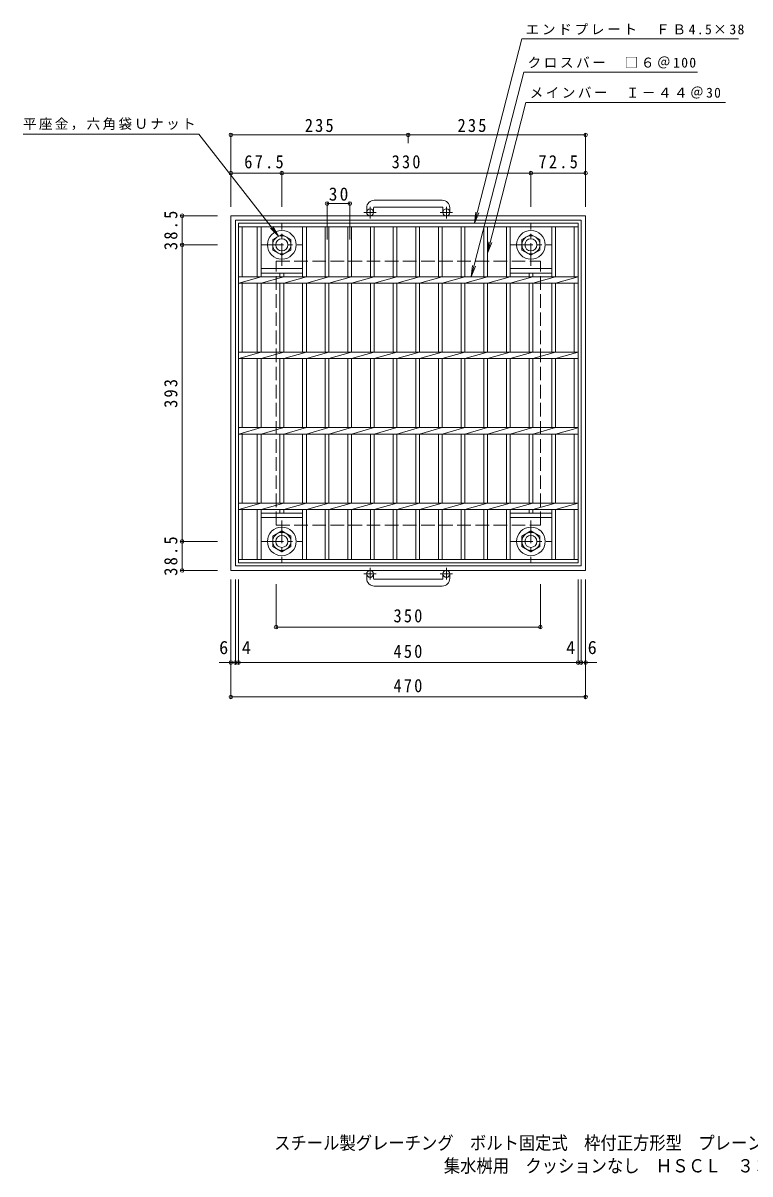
# Model space of a CAD drawing. Units: millimetres at full size, sheet at 1:6. Extents: x -849 to 1055, y -824 to 701.
# Drawn here: x -849 to 114, y -824 to 701 of the extents above; entities that cross this region are included whole.
import ezdxf
from ezdxf.enums import TextEntityAlignment as Align

# ---------------------------------------------------------------- set-up
doc = ezdxf.new("R2010")
doc.units = ezdxf.units.MM
doc.header["$LTSCALE"] = 6
doc.header["$PDMODE"] = 32
doc.header["$PDSIZE"] = 4.8
doc.linetypes.add('CHAIN1', pattern=[8, 5, -1, 1, -1])
doc.linetypes.add('DASHED3', pattern=[4, 3, -1])
for name, color, linetype, lineweight in [('E-1', 2, 'Continuous', 9), ('E-2', 3, 'Continuous', 9), ('E-4', 7, 'Continuous', 9), ('E-5', 7, 'Continuous', 9), ('F-5_F-5ﾚｲﾔ', 2, 'Continuous', 9)]:
    doc.layers.add(name, color=color, linetype=linetype, lineweight=lineweight)
doc.styles.add('ＭＳ ゴシック', font='')
doc.styles.get('ＭＳ ゴシック').set_extended_font_data('MS Gothic')

msp = doc.modelspace()

# ---------------------------------------------------------------- linework, layer by layer
at = {"layer": 'E-1', "linetype": 'CHAIN1'}
for p, q in [((-388.809, 442.338), (-388.809, 457.936)), ((-287.809, 442.338), (-287.809, 457.936)), ((-380.646, 450.446), (-397.053, 450.446)), ((-279.646, 450.446), (-296.053, 450.446)), ((-505.809, 379.809), (-505.809, 435.083)), ((-175.809, 379.809), (-175.809, 435.083)), ((-533.446, 407.446), (-478.172, 407.446)), ((-203.446, 407.446), (-148.172, 407.446)), ((-505.809, 42.082), (-505.809, -13.191)), ((-175.809, 42.082), (-175.809, -13.191)), ((-533.446, 14.446), (-478.173, 14.446)), ((-203.446, 14.446), (-148.173, 14.446)), ((-380.646, -28.554), (-397.053, -28.554)), ((-388.809, -20.447), (-388.809, -36.044)), ((-279.646, -28.554), (-296.053, -28.554)), ((-287.809, -20.447), (-287.809, -36.044))]:
    msp.add_line(p, q, dxfattribs=at)
at = {"layer": 'E-1'}
for p, q in [((-293.309, 466.546), (-383.309, 466.546)), ((-383.309, 457.546), (-293.309, 457.546)), ((-573.309, -24.054), (-573.309, 445.946)), ((-573.309, 445.946), (-103.309, 445.946)), ((-393.309, 456.546), (-393.309, 450.446)), ((-384.309, 456.546), (-384.309, 450.446)), ((-292.309, 456.546), (-292.309, 450.446)), ((-283.309, 456.546), (-283.309, 450.446)), ((-103.309, -24.054), (-103.309, 445.946)), ((-567.309, -18.054), (-567.309, 439.946)), ((-567.309, 439.946), (-109.309, 439.946)), ((-109.309, 439.946), (-109.309, -18.054)), ((-103.309, -24.054), (-573.309, -24.054)), ((-567.309, -18.054), (-109.309, -18.054)), ((-393.309, -34.654), (-393.309, -28.554)), ((-384.309, -34.654), (-384.309, -28.554)), ((-292.309, -34.654), (-292.309, -28.554)), ((-283.309, -34.654), (-283.309, -28.554)), ((-383.309, -35.654), (-293.309, -35.654)), ((-293.309, -44.654), (-383.309, -44.654))]:
    msp.add_line(p, q, dxfattribs=at)
at = {"layer": 'E-1', "linetype": 'DASHED3'}
for p, q in [((-513.309, 35.946), (-513.309, 385.946)), ((-513.309, 385.946), (-163.309, 385.946)), ((-163.309, 35.946), (-163.309, 385.946)), ((-513.309, 35.946), (-163.309, 35.946))]:
    msp.add_line(p, q, dxfattribs=at)
at = {"layer": 'E-1'}
for points in [[(-493.809, 414.374), (-493.809, 400.517), (-505.809, 393.589), (-517.809, 400.517), (-517.809, 414.374), (-505.809, 421.302)], [(-163.809, 414.374), (-163.809, 400.517), (-175.809, 393.589), (-187.809, 400.517), (-187.809, 414.374), (-175.809, 421.302)], [(-493.809, 7.518), (-493.809, 21.374), (-505.809, 28.303), (-517.809, 21.374), (-517.809, 7.518), (-505.809, 0.589)], [(-163.809, 7.518), (-163.809, 21.374), (-175.809, 28.303), (-187.809, 21.374), (-187.809, 7.518), (-175.809, 0.589)]]:
    msp.add_lwpolyline(points, close=True, dxfattribs=at)
for centre, radius in [((-388.809, 450.446), 4.5), ((-287.809, 450.446), 4.5), ((-505.809, 407.446), 19), ((-505.809, 407.446), 12), ((-505.809, 407.446), 8), ((-175.809, 407.446), 19), ((-175.809, 407.446), 12), ((-175.809, 407.446), 8), ((-505.809, 14.446), 19), ((-175.809, 14.446), 19), ((-505.809, 14.446), 12), ((-505.809, 14.446), 8), ((-175.809, 14.446), 12), ((-175.809, 14.446), 8), ((-388.809, -28.554), 4.5), ((-287.809, -28.554), 4.5)]:
    msp.add_circle(centre, radius, dxfattribs=at)
for centre, radius, start, end in [((-383.309, 456.546), 10, 90, 180), ((-383.309, 456.546), 1, 90, 180), ((-293.309, 456.546), 10, 0, 90), ((-293.309, 456.546), 1, 0, 90), ((-383.309, -34.654), 10, 180, 270), ((-383.309, -34.654), 1, 180, 270), ((-293.309, -34.654), 10, 270, 0), ((-293.309, -34.654), 1, 270, 0)]:
    msp.add_arc(centre, radius, start, end, dxfattribs=at)
at = {"layer": 'E-2'}
for p, q in [((-563.309, -14.054), (-563.309, 435.946)), ((-563.309, 435.946), (-113.309, 435.946)), ((-563.309, 431.446), (-113.309, 431.446)), ((-558.309, 365.186), (-558.309, 431.446)), ((-538.308, 431.446), (-538.308, 365.186)), ((-533.309, 431.446), (-533.309, 365.186)), ((-478.309, 431.446), (-478.309, 365.186)), ((-473.309, 431.446), (-473.309, 365.186)), ((-448.309, 431.446), (-448.309, 365.186)), ((-443.309, 431.446), (-443.309, 365.186)), ((-418.309, 431.446), (-418.309, 365.186)), ((-413.309, 431.446), (-413.309, 365.186)), ((-388.308, 431.446), (-388.308, 365.186)), ((-383.309, 431.446), (-383.309, 365.186)), ((-358.309, 431.446), (-358.309, 365.186)), ((-353.309, 431.446), (-353.309, 365.186)), ((-328.309, 431.446), (-328.309, 365.186)), ((-323.309, 431.446), (-323.309, 365.186)), ((-298.309, 431.446), (-298.309, 365.186)), ((-293.309, 431.446), (-293.309, 365.186)), ((-268.309, 431.446), (-268.309, 365.186)), ((-263.309, 431.446), (-263.309, 365.186)), ((-238.309, 431.446), (-238.309, 365.186)), ((-233.309, 431.446), (-233.309, 365.186)), ((-208.309, 431.446), (-208.309, 365.186)), ((-203.309, 431.446), (-203.309, 365.186)), ((-148.309, 431.446), (-148.309, 365.186)), ((-143.309, 365.186), (-143.309, 431.446)), ((-118.309, 431.446), (-118.309, 365.186)), ((-113.309, -14.054), (-113.309, 435.946)), ((-478.309, 375.946), (-533.309, 375.946)), ((-478.309, 369.946), (-533.309, 369.946)), ((-508.309, 369.946), (-508.309, 365.186)), ((-503.309, 369.946), (-503.309, 365.186)), ((-148.309, 375.946), (-203.309, 375.946)), ((-148.309, 369.946), (-203.309, 369.946)), ((-178.309, 369.946), (-178.309, 365.186)), ((-173.309, 365.186), (-173.309, 369.946)), ((-560.809, 365.186), (-563.309, 364.686)), ((-563.309, 365.186), (-113.309, 365.186)), ((-563.309, 356.706), (-113.309, 356.706)), ((-533.309, 365.186), (-562.809, 356.706)), ((-558.309, 265.186), (-558.309, 356.706)), ((-538.308, 356.706), (-538.308, 265.186)), ((-503.309, 365.186), (-533.309, 356.706)), ((-533.309, 356.706), (-533.309, 265.186)), ((-508.309, 356.706), (-508.309, 265.186)), ((-473.309, 365.186), (-503.309, 356.706)), ((-503.309, 356.706), (-503.309, 265.186)), ((-478.309, 356.706), (-478.309, 265.186)), ((-443.309, 365.186), (-473.309, 356.706)), ((-473.309, 356.706), (-473.309, 265.186)), ((-448.309, 356.706), (-448.309, 265.186)), ((-413.309, 365.186), (-443.309, 356.706)), ((-443.309, 356.706), (-443.309, 265.186)), ((-418.309, 356.706), (-418.309, 265.186)), ((-383.309, 365.186), (-413.309, 356.706)), ((-413.309, 356.706), (-413.309, 265.186)), ((-388.308, 356.706), (-388.308, 265.186)), ((-353.309, 365.186), (-383.309, 356.706)), ((-383.309, 356.706), (-383.309, 265.186)), ((-358.309, 356.706), (-358.309, 265.186)), ((-323.309, 365.186), (-353.309, 356.706)), ((-353.309, 356.706), (-353.309, 265.186)), ((-328.309, 356.706), (-328.309, 265.186)), ((-293.309, 365.186), (-323.309, 356.706)), ((-323.309, 356.706), (-323.309, 265.186)), ((-298.309, 356.706), (-298.309, 265.186)), ((-263.309, 365.186), (-293.309, 356.706)), ((-293.309, 356.706), (-293.309, 265.186)), ((-268.309, 356.706), (-268.309, 265.186)), ((-233.309, 365.186), (-263.309, 356.706)), ((-263.309, 356.706), (-263.309, 265.186)), ((-238.309, 356.706), (-238.309, 265.186)), ((-203.309, 365.186), (-233.309, 356.706)), ((-233.309, 356.706), (-233.309, 265.186)), ((-208.309, 356.706), (-208.309, 265.186)), ((-203.309, 356.706), (-173.309, 365.186)), ((-203.309, 356.706), (-203.309, 265.186)), ((-178.309, 356.706), (-178.309, 265.186)), ((-173.309, 356.706), (-143.309, 365.186)), ((-173.309, 265.186), (-173.309, 356.706)), ((-148.309, 356.706), (-148.309, 265.186)), ((-143.309, 356.706), (-113.309, 365.045)), ((-143.309, 265.186), (-143.309, 356.706)), ((-118.309, 356.706), (-118.309, 265.186)), ((-560.809, 265.186), (-563.309, 264.686)), ((-563.309, 265.186), (-113.309, 265.186)), ((-533.309, 265.186), (-562.809, 256.706)), ((-503.309, 265.186), (-533.309, 256.706)), ((-473.309, 265.186), (-503.309, 256.706)), ((-443.309, 265.186), (-473.309, 256.706)), ((-413.309, 265.186), (-443.309, 256.706)), ((-383.309, 265.186), (-413.309, 256.706)), ((-353.309, 265.186), (-383.309, 256.706)), ((-323.309, 265.186), (-353.309, 256.706)), ((-293.309, 265.186), (-323.309, 256.706)), ((-263.309, 265.186), (-293.309, 256.706)), ((-233.309, 265.186), (-263.309, 256.706)), ((-203.309, 265.186), (-233.309, 256.706)), ((-203.309, 256.706), (-173.309, 265.186)), ((-173.309, 256.706), (-143.309, 265.186)), ((-143.309, 256.706), (-113.309, 265.045)), ((-563.309, 256.706), (-113.309, 256.706)), ((-558.309, 165.186), (-558.309, 256.706)), ((-538.308, 256.706), (-538.308, 165.186)), ((-533.309, 256.706), (-533.309, 165.186)), ((-508.309, 256.706), (-508.309, 165.186)), ((-503.309, 256.706), (-503.309, 165.186)), ((-478.309, 256.706), (-478.309, 165.186)), ((-473.309, 256.706), (-473.309, 165.186)), ((-448.309, 256.706), (-448.309, 165.186)), ((-443.309, 256.706), (-443.309, 165.186)), ((-418.309, 256.706), (-418.309, 165.186)), ((-413.309, 256.706), (-413.309, 165.186)), ((-388.308, 256.706), (-388.308, 165.186)), ((-383.309, 256.706), (-383.309, 165.186)), ((-358.309, 256.706), (-358.309, 165.186)), ((-353.309, 256.706), (-353.309, 165.186)), ((-328.309, 256.706), (-328.309, 165.186)), ((-323.309, 256.706), (-323.309, 165.186)), ((-298.309, 256.706), (-298.309, 165.186)), ((-293.309, 256.706), (-293.309, 165.186)), ((-268.309, 256.706), (-268.309, 165.186)), ((-263.309, 256.706), (-263.309, 165.186)), ((-238.309, 256.706), (-238.309, 165.186)), ((-233.309, 256.706), (-233.309, 165.186)), ((-208.309, 256.706), (-208.309, 165.186)), ((-203.309, 256.706), (-203.309, 165.186)), ((-178.309, 256.706), (-178.309, 165.186)), ((-173.309, 165.186), (-173.309, 256.706)), ((-148.309, 256.706), (-148.309, 165.186)), ((-143.309, 165.186), (-143.309, 256.706)), ((-118.309, 256.706), (-118.309, 165.186)), ((-560.809, 165.186), (-563.309, 164.686)), ((-563.309, 165.186), (-113.309, 165.186)), ((-563.309, 156.706), (-113.309, 156.706)), ((-533.309, 165.186), (-562.809, 156.706)), ((-558.309, 65.186), (-558.309, 156.706)), ((-538.308, 156.706), (-538.308, 65.186)), ((-503.309, 165.186), (-533.309, 156.706)), ((-533.309, 156.706), (-533.309, 65.186)), ((-508.309, 156.706), (-508.309, 65.186)), ((-473.309, 165.186), (-503.309, 156.706)), ((-503.309, 156.706), (-503.309, 65.186)), ((-478.309, 156.706), (-478.309, 65.186)), ((-443.309, 165.186), (-473.309, 156.706)), ((-473.309, 156.706), (-473.309, 65.186)), ((-448.309, 156.706), (-448.309, 65.186)), ((-413.309, 165.186), (-443.309, 156.706)), ((-443.309, 156.706), (-443.309, 65.186)), ((-418.309, 156.706), (-418.309, 65.186)), ((-383.309, 165.186), (-413.309, 156.706)), ((-413.309, 156.706), (-413.309, 65.186)), ((-388.308, 156.706), (-388.308, 65.186)), ((-353.309, 165.186), (-383.309, 156.706)), ((-383.309, 156.706), (-383.309, 65.186)), ((-358.309, 156.706), (-358.309, 65.186)), ((-323.309, 165.186), (-353.309, 156.706)), ((-353.309, 156.706), (-353.309, 65.186)), ((-328.309, 156.706), (-328.309, 65.186)), ((-293.309, 165.186), (-323.309, 156.706)), ((-323.309, 156.706), (-323.309, 65.186)), ((-298.309, 156.706), (-298.309, 65.186)), ((-263.309, 165.186), (-293.309, 156.706)), ((-293.309, 156.706), (-293.309, 65.186)), ((-268.309, 156.706), (-268.309, 65.186)), ((-233.309, 165.186), (-263.309, 156.706)), ((-263.309, 156.706), (-263.309, 65.186)), ((-238.309, 156.706), (-238.309, 65.186)), ((-203.309, 165.186), (-233.309, 156.706)), ((-233.309, 156.706), (-233.309, 65.186)), ((-208.309, 156.706), (-208.309, 65.186)), ((-203.309, 156.706), (-173.309, 165.186)), ((-203.309, 156.706), (-203.309, 65.186)), ((-178.309, 156.706), (-178.309, 65.186)), ((-173.309, 156.706), (-143.309, 165.186)), ((-173.309, 65.186), (-173.309, 156.706)), ((-148.309, 156.706), (-148.309, 65.186)), ((-143.309, 156.706), (-113.309, 165.045)), ((-143.309, 65.186), (-143.309, 156.706)), ((-118.309, 156.706), (-118.309, 65.186)), ((-560.809, 65.186), (-563.309, 64.686)), ((-563.309, 65.186), (-113.309, 65.186)), ((-533.309, 65.186), (-562.809, 56.706)), ((-503.309, 65.186), (-533.309, 56.706)), ((-473.309, 65.186), (-503.309, 56.706)), ((-443.309, 65.186), (-473.309, 56.706)), ((-413.309, 65.186), (-443.309, 56.706)), ((-383.309, 65.186), (-413.309, 56.706)), ((-353.309, 65.186), (-383.309, 56.706)), ((-323.309, 65.186), (-353.309, 56.706)), ((-293.309, 65.186), (-323.309, 56.706)), ((-263.309, 65.186), (-293.309, 56.706)), ((-233.309, 65.186), (-263.309, 56.706)), ((-203.309, 65.186), (-233.309, 56.706)), ((-203.309, 56.706), (-173.309, 65.186)), ((-173.309, 56.706), (-143.309, 65.186)), ((-143.309, 56.706), (-113.309, 65.045)), ((-563.309, 56.706), (-113.309, 56.706)), ((-558.309, -9.554), (-558.309, 56.706)), ((-538.308, 56.706), (-538.308, -9.554)), ((-533.309, 56.706), (-533.309, -9.554)), ((-533.309, 51.946), (-478.309, 51.946)), ((-533.309, 45.946), (-478.309, 45.946)), ((-508.309, 56.706), (-508.309, 51.946)), ((-503.309, 56.706), (-503.309, 51.946)), ((-478.309, 56.706), (-478.309, -9.554)), ((-473.309, 56.706), (-473.309, -9.554)), ((-448.309, 56.706), (-448.309, -9.554)), ((-443.309, 56.706), (-443.309, -9.554)), ((-418.309, 56.706), (-418.309, -9.554)), ((-413.309, 56.706), (-413.309, -9.554)), ((-388.308, 56.706), (-388.308, -9.554)), ((-383.309, 56.706), (-383.309, -9.554)), ((-358.309, 56.706), (-358.309, -9.554)), ((-353.309, 56.706), (-353.309, -9.554)), ((-328.309, 56.706), (-328.309, -9.554)), ((-323.309, 56.706), (-323.309, -9.554)), ((-298.309, 56.706), (-298.309, -9.554)), ((-293.309, 56.706), (-293.309, -9.554)), ((-268.309, 56.706), (-268.309, -9.554)), ((-263.309, 56.706), (-263.309, -9.554)), ((-238.309, 56.706), (-238.309, -9.554)), ((-233.309, 56.706), (-233.309, -9.554)), ((-208.309, 56.706), (-208.309, -9.554)), ((-203.309, 56.706), (-203.309, -9.554)), ((-203.309, 51.946), (-148.309, 51.946)), ((-203.309, 45.946), (-148.309, 45.946)), ((-178.309, 56.706), (-178.309, 51.946)), ((-173.309, 51.946), (-173.309, 56.706)), ((-148.309, 56.706), (-148.309, -9.554)), ((-143.309, -9.554), (-143.309, 56.706)), ((-118.309, 56.706), (-118.309, -9.554)), ((-113.309, -9.554), (-563.309, -9.554)), ((-113.309, -14.054), (-563.309, -14.054))]:
    msp.add_line(p, q, dxfattribs=at)
at = {"layer": 'E-4'}
for p, q in [((-573.309, 504.313), (-573.309, 457.946)), ((-505.809, 504.313), (-505.809, 457.946)), ((-175.809, 504.313), (-175.809, 457.946)), ((-103.309, 504.313), (-103.309, 457.946)), ((-573.309, 502.513), (-505.809, 502.513)), ((-505.809, 502.513), (-175.809, 502.513)), ((-175.809, 502.513), (-103.309, 502.513)), ((-445.809, 463.899), (-445.809, 414.408)), ((-445.809, 462.099), (-415.809, 462.099)), ((-415.809, 463.899), (-415.809, 414.408)), ((-639.693, 445.946), (-590.893, 445.946)), ((-637.893, 407.446), (-637.893, 445.946)), ((-639.693, 407.446), (-590.893, 407.446)), ((-637.893, 14.445), (-637.893, 407.446)), ((-639.693, 14.445), (-590.893, 14.445)), ((-637.893, -24.055), (-637.893, 14.445)), ((-639.693, -24.055), (-590.893, -24.055)), ((-573.309, -193.456), (-573.309, -36.055)), ((-567.309, -147.922), (-567.309, -36.055)), ((-563.259, -147.922), (-563.259, -36.055)), ((-513.309, -100.855), (-513.309, -42.055)), ((-163.308, -100.855), (-163.308, -42.055)), ((-113.359, -147.922), (-113.359, -36.055)), ((-109.309, -147.922), (-109.309, -36.055)), ((-103.309, -193.456), (-103.309, -36.055)), ((-513.309, -99.055), (-163.308, -99.055)), ((-573.309, -146.122), (-588.779, -146.122)), ((-573.309, -146.122), (-567.309, -146.122)), ((-567.309, -146.122), (-563.259, -146.122)), ((-563.259, -146.122), (-113.359, -146.122)), ((-113.359, -146.122), (-109.309, -146.122)), ((-109.309, -146.122), (-103.309, -146.122)), ((-103.309, -146.122), (-88.611, -146.122)), ((-573.309, -191.656), (-103.309, -191.656))]:
    msp.add_line(p, q, dxfattribs=at)
for p in [(-573.309, 502.513), (-505.809, 502.513), (-175.809, 502.513), (-103.309, 502.513), (-445.809, 462.099), (-415.809, 462.099), (-637.893, 445.946), (-637.893, 407.446), (-637.893, 14.445), (-637.893, -24.055), (-513.309, -99.055), (-163.308, -99.055), (-573.309, -146.122), (-567.309, -146.122), (-563.259, -146.122), (-113.359, -146.122), (-109.309, -146.122), (-103.309, -146.122), (-573.309, -191.656), (-103.309, -191.656)]:
    msp.add_point(p, dxfattribs=at)
at = {"layer": 'E-5'}
for p, q in [((-255.153, 365.186), (-185.228, 636.101)), ((-185.228, 636.101), (44.808, 636.101)), ((-233.309, 396.45), (-182.447, 596.221)), ((-182.447, 596.221), (82.053, 596.221)), ((-615.598, 554.257), (-848.598, 554.257)), ((-510.013, 418.875), (-615.598, 554.257)), ((-573.309, 554.896), (-573.309, 457.946)), ((-573.309, 553.096), (-338.309, 553.096)), ((-338.309, 554.896), (-338.309, 542.352)), ((-338.309, 553.096), (-103.309, 553.096)), ((-103.309, 554.896), (-103.309, 457.946)), ((-250.708, 435.946), (-248.75, 450.818)), ((-250.708, 435.946), (-244.968, 449.804)), ((-510.013, 418.875), (-520.702, 429.398)), ((-510.013, 418.875), (-517.615, 431.806)), ((-233.309, 396.45), (-231.351, 411.321)), ((-233.309, 396.45), (-227.569, 410.308)), ((-255.153, 365.186), (-253.195, 380.058)), ((-255.153, 365.186), (-249.412, 379.044))]:
    msp.add_line(p, q, dxfattribs=at)
msp.add_lwpolyline([(-250.708, 435.946), (-187.82, 680.6), (98.958, 680.6)], dxfattribs=at)
for p in [(-573.309, 553.096), (-338.309, 553.096), (-103.309, 553.096)]:
    msp.add_point(p, dxfattribs=at)

# ---------------------------------------------------------------- texts
at = {"layer": 'E-4', "color": 2, "style": 'ＭＳ ゴシック'}
for s, p in [('6', (-588.779, -140.122)), ('4', (-558.702, -140.122)), ('4', (-129.075, -140.122)), ('6', (-100.611, -140.122))]:
    msp.add_text(s, height=17.6, dxfattribs=at).set_placement(p, align=Align.BOTTOM_LEFT)
at = {"layer": 'E-4', "color": 2, "char_height": 17.6, "attachment_point": 7, "style": 'ＭＳ ゴシック'}
for s, insert in [('\\T1.28;\\W0.9;67.5', (-555.504, 508.513)), ('\\T1.27;\\W0.9;330', (-360.309, 508.513)), ('\\T1.28;\\W0.9;72.5', (-165.809, 508.513)), ('\\T1.27;\\W0.95;30', (-443.559, 465.699)), ('\\T1.27;\\W0.9;350', (-357.809, -93.055)), ('\\T1.27;\\W0.9;450', (-357.809, -140.122)), ('\\T1.27;\\W0.9;470', (-357.809, -185.656))]:
    msp.add_mtext(s, dxfattribs=dict(at, insert=insert))
at = {"layer": 'E-4', "color": 2, "char_height": 17.6, "attachment_point": 7, "rotation": 90, "style": 'ＭＳ ゴシック'}
for s, insert in [('\\T1.28;\\W0.9;38.5', (-643.893, 400.446)), ('\\T1.27;\\W0.9;393', (-643.893, 191.445)), ('\\T1.28;\\W0.9;38.5', (-643.893, -31.055))]:
    msp.add_mtext(s, dxfattribs=dict(at, insert=insert))
at = {"layer": 'E-5', "char_height": 13.2, "attachment_point": 7, "style": 'ＭＳ ゴシック'}
for s, insert in [('\\T1.2;エンドプレート\u3000ＦＢ4.5×38', (-182.82, 685.6)), ('\\T1.19;クロスバー\u3000□６＠100', (-180.228, 641.101)), ('\\T1.18;メインバー\u3000Ｉ－４４＠30', (-177.447, 601.221)), ('\\T1.17;平座金，六角袋Ｕナット', (-848.598, 559.257))]:
    msp.add_mtext(s, dxfattribs=dict(at, insert=insert))
at = {"layer": 'E-5', "color": 2, "char_height": 17.6, "attachment_point": 7, "style": 'ＭＳ ゴシック'}
for insert in [(-475.309, 556.696), (-272.965, 556.696)]:
    msp.add_mtext('\\T1.27;\\W0.9;235', dxfattribs=dict(at, insert=insert))
at = {"layer": 'F-5_F-5ﾚｲﾔ', "style": 'ＭＳ ゴシック', "width": 0.9}
for s, p in [('スチール製グレーチング\u3000ボルト固定式\u3000枠付正方形型\u3000プレーンタイプ', (-515.905, -796.619)), ('集水桝用\u3000クッションなし\u3000ＨＳＣＬ\u3000３３４４Ａ－ａ', (-291.187, -826.942))]:
    msp.add_text(s, height=17.6, dxfattribs=at).set_placement(p, align=Align.BOTTOM_LEFT)

doc.saveas('drawing.dxf')
